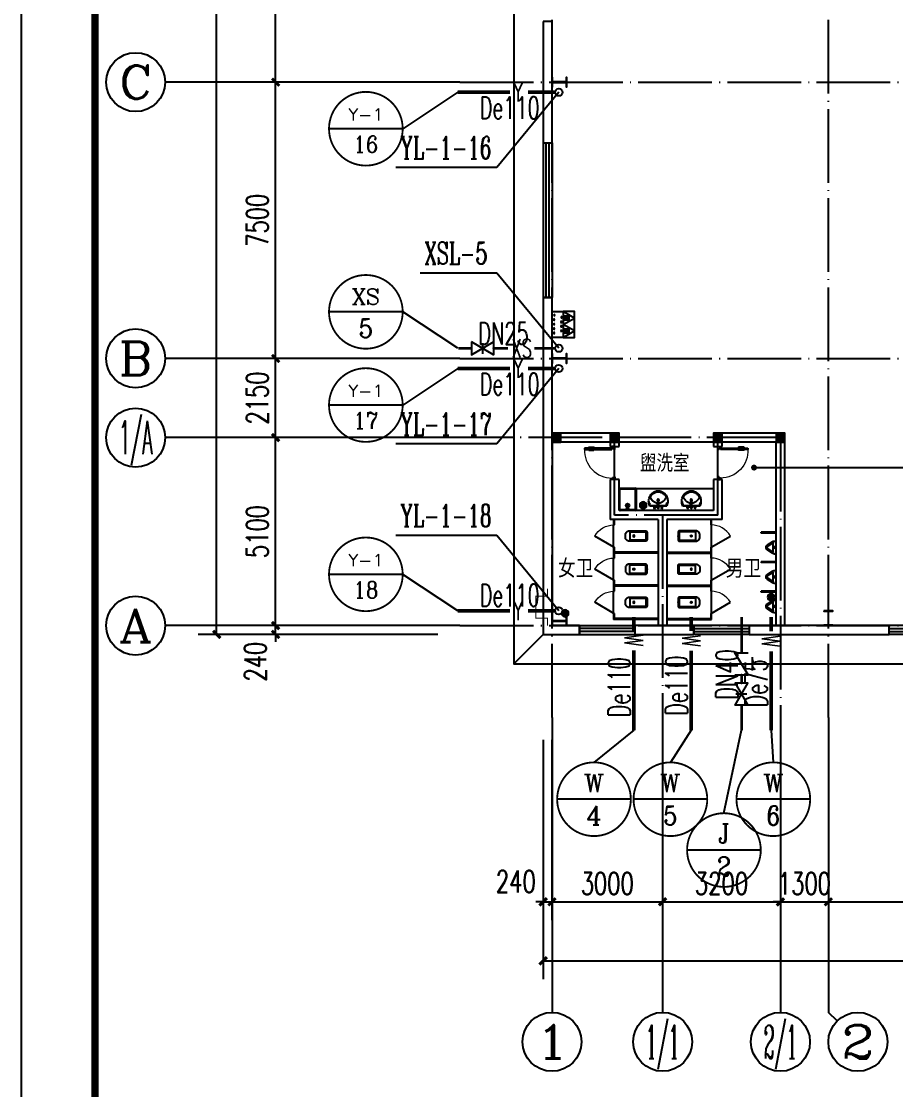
# Model space of a CAD drawing. Extents: x 14204718 to 16986381, y -1556765 to -15898.
# Drawn here: x 14849916 to 14873641, y -444292 to -415294 of the extents above; entities that cross this region are included whole.
import ezdxf
from ezdxf.enums import TextEntityAlignment as Align

# ---------------------------------------------------------------- set-up
doc = ezdxf.new("R2010")
doc.units = 0
doc.header["$LTSCALE"] = 1000
doc.header["$MEASUREMENT"] = 0
doc.linetypes.add('DOTE', pattern=[2.42, 2, -0.2, 0.02, -0.2])
for name, color, linetype in [('AXIS', 3, 'Continuous'), ('AXIS_TEXT', 7, 'Continuous'), ('COLUMN', 2, 'Continuous'), ('DIM_LEAD', 3, 'Continuous'), ('DIM_消防', 3, 'Continuous'), ('DIM_雨水', 3, 'Continuous'), ('DOTE', 8, 'DOTE'), ('EQUIP_地漏', 7, 'Continuous'), ('EQUIP_消防', 7, 'Continuous'), ('LVTRY', 6, 'Continuous'), ('PIPE-污水', 2, 'Continuous'), ('PIPE-消防', 1, 'Continuous'), ('PIPE-给水', 3, 'Continuous'), ('PIPE-雨水', 4, 'Continuous'), ('PUB_HATCH', 8, 'Continuous'), ('PUB_TEXT', 7, 'Continuous'), ('TEXT_污水', 7, 'Continuous'), ('TEXT_消防', 7, 'Continuous'), ('TEXT_给水', 7, 'Continuous'), ('TEXT_雨水', 7, 'Continuous'), ('TK', 4, 'Continuous'), ('TWT_TEXT', 7, 'Continuous'), ('VALVE_消防', 7, 'Continuous'), ('VALVE_给水', 7, 'Continuous'), ('VPIPE-消防', 1, 'Continuous'), ('VPIPE-雨水', 4, 'Continuous'), ('WALL', 9, 'Continuous'), ('WALL-PARAPET', 6, 'Continuous'), ('WINDOW', 4, 'Continuous')]:
    doc.layers.add(name, color=color, linetype=linetype)
doc.styles.add('_TCH_AXIS', font='COMPLEX', dxfattribs={"bigfont": 'GBCBIG'})
doc.styles.add('_TCH_DIM_T3', font='SIMPLEX', dxfattribs={"width": 0.705882, "bigfont": 'GBCBIG'})
doc.styles.add('_TWT_CIRCLE', font='COMPLEX', dxfattribs={"width": 1.1, "height": 3, "bigfont": 'HZTXT'})
doc.styles.add('_TWT_PIPEDN', font='SIMPLEX', dxfattribs={"width": 0.8, "height": 3, "bigfont": 'HZTXT'})
doc.styles.add('_TWT_PIPETEXT', font='COMPLEX', dxfattribs={"width": 0.8, "height": 2.5, "bigfont": 'HZTXT'})
doc.styles.add('_TWT_SERIAL', font='COMPLEX', dxfattribs={"width": 0.8, "height": 3, "bigfont": 'HZTXT'})
doc.styles.add('COMPLEX', font='COMPLEX')
doc.styles.add('YAYA', font='', dxfattribs={"width": 0.8, "height": 1})
doc.styles.get('YAYA').set_extended_font_data('SimSun')
doc.dimstyles.new('_TCH_ARCH&&200', dxfattribs={"dimtxt": 595, "dimasz": 200, "dimexe": 500, "dimexo": 600, "dimgap": 200, "dimtad": 1, "dimdec": 0, "dimzin": 0, "dimdsep": 46, "dimtxsty": '_TCH_DIM_T3', "dimblk": 'ARCHTICK', "dimcen": 0.09, "dimclrt": 7, "dimazin": 2, "dimtfac": 1, "dimtdec": 0, "dimtix": 1, "dimtmove": 2, "dimatfit": 3, "dimfxl": 0, "dimtolj": 1, "dimtzin": 0, "dimarcsym": 0})

# ---------------------------------------------------------------- blocks, each defined once
blk = doc.blocks.new('A$C797E1D2B')
at = {"layer": 'COLUMN'}
h = blk.add_hatch(color=256, dxfattribs=at)
h.paths.add_polyline_path([(125, 400), (250, 400), (250, 388), (130, 388), (130, 200), (125, 200)])
h.paths.add_polyline_path([(0, 400), (125, 400), (125, 200), (120, 200), (120, 388), (0, 388)])
h.paths.add_polyline_path([(0, 12), (120, 12), (120, 200), (125, 200), (125, 0), (0, 0)])
h.paths.add_polyline_path([(125, 200), (130, 200), (130, 12), (250, 12), (250, 0), (125, 0)])
blk.add_lwpolyline([(250, 0), (250, 12), (130, 12), (130, 388), (250, 388), (250, 400), (0, 400), (0, 388), (120, 388), (120, 12), (0, 12), (0, 0)], close=True, dxfattribs=at)
blk = doc.blocks.new('消防软管卷盘')
blk.add_lwpolyline([(4963954, 151899), (4963954, 150312), (4964641, 150312), (4964641, 151899)], close=True)
for points, const_width in [([(4964134, 151704), (4964482, 151704)], 1), ([(4964134, 151566), (4964482, 151566)], 1), ([(4964134, 151428), (4964482, 151428)], 1), ([(4964134, 151290), (4964482, 151290)], 1), ([(4964134, 151152), (4964482, 151152)], 1), ([(4964134, 151014), (4964482, 151014)], 0.1), ([(4964134, 150876), (4964482, 150876)], 1), ([(4964134, 150738), (4964482, 150738)], 1), ([(4964150, 150600), (4964499, 150600)], 1), ([(4964150, 150462), (4964499, 150462)], 1)]:
    blk.add_lwpolyline(points, dxfattribs=dict(const_width=const_width))
for centre, start, end in [((4964134, 151636), 90, 270), ((4964134, 151360), 90, 270), ((4964482, 151498), 270, 90), ((4964482, 151222), 270, 90), ((4964134, 151084), 90, 270), ((4964134, 150808), 90, 270), ((4964150, 150532), 90, 270), ((4964482, 150946), 270, 90), ((4964499, 150670), 270, 90)]:
    blk.add_arc(centre, 69, start, end)
blk = doc.blocks.new('$TwtSys$00000546')
h = blk.add_hatch()
h.set_pattern_fill('ANSI31', color=256, scale=200, style=0)
h.set_pattern_definition([(45, (-38543.802, -6670.83), (-17.67767, 17.67767), [])])
h.paths.add_polyline_path([(-65, 174), (65, 174), (65, 44), (-65, 44)])
for points in [[(0, 344), (-198, 0), (198, 0)], [(-65, 174), (65, 174), (65, 44), (-65, 44)]]:
    blk.add_lwpolyline(points, close=True)
blk = doc.blocks.new('92623')
blk.add_lwpolyline([(8910066, 83014), (8909273, 83014), (8909273, 82670), (8910066, 82670)], close=True)
at = {"xscale": -0.5, "yscale": 0.5, "zscale": 0.5, "rotation": 89.99999999998747}
blk.add_blockref('消防软管卷盘', (8985223, 2565334), dxfattribs=at)
at = {"layer": 'EQUIP_消防', "rotation": 180}
for p in [(8909471, 83014), (8909868, 83014)]:
    blk.add_blockref('$TwtSys$00000546', p, dxfattribs=at)
blk = doc.blocks.new('GeYuanFrame_68086672', base_point=(20.09, 4.53))
at = {"layer": 'TK'}
blk.add_lwpolyline([(20.09, 4.53), (20.09, 598.53), (1071.09, 598.53), (1071.09, 4.53)], close=True, dxfattribs=at)
at = {"layer": 'TK', "const_width": 1}
blk.add_lwpolyline([(45.09, 588.53), (1061.09, 588.53), (1061.09, 14.53), (45.09, 14.53)], close=True, dxfattribs=at)
blk = doc.blocks.new('_AXISO')
blk.add_circle((0, 0), 0.5)
at = {"layer": 'AXIS_TEXT', "style": 'COMPLEX', "width": 1.041667}
blk.add_attdef('A', text='', height=0.56, dxfattribs=at).set_placement((-0.25, -0.28), (0.25, -0.28), align=Align.FIT)
blk = doc.blocks.new('_ArchTick')
at = {"color": 0, "linetype": 'ByBlock', "const_width": 0.4}
blk.add_lwpolyline([(-0.5, -0.5), (0.5, 0.5)], dxfattribs=at)
blk = doc.blocks.new('*D137')
at = {"layer": 'AXIS', "color": 0, "lineweight": -2}
for p, q in [((14864076, -434794), (14864076, -441294)), ((14954556, -434794), (14954556, -441294)), ((14864076, -440794), (14954556, -440794))]:
    blk.add_line(p, q, dxfattribs=at)
at = {"layer": 'Defpoints', "color": 0}
for p in [(14864076, -434194), (14954556, -434194), (14954556, -440794)]:
    blk.add_point(p, dxfattribs=at)
at = {"layer": 'AXIS', "color": 0, "lineweight": -2, "xscale": 200, "yscale": 200, "zscale": 200, "rotation": 180}
blk.add_blockref('_ArchTick', (14864076, -440794), dxfattribs=at)
at = {"layer": 'AXIS', "color": 0, "lineweight": -2, "xscale": 200, "yscale": 200, "zscale": 200}
blk.add_blockref('_ArchTick', (14954556, -440794), dxfattribs=at)
at = {"layer": 'AXIS', "color": 7, "insert": (14909316, -440297), "char_height": 595, "attachment_point": 5, "style": '_TCH_DIM_T3'}
blk.add_mtext('\\A1;90480', dxfattribs=at)
blk = doc.blocks.new('*D138')
at = {"layer": 'AXIS', "color": 0, "lineweight": -2}
for p, q in [((14864076, -434794), (14864076, -439694)), ((14864316, -434794), (14864316, -439694)), ((14864076, -439194), (14863876, -439194)), ((14864076, -439194), (14864316, -439194)), ((14864316, -439194), (14864516, -439194))]:
    blk.add_line(p, q, dxfattribs=at)
at = {"layer": 'Defpoints', "color": 0}
for p in [(14864076, -434194), (14864316, -434194), (14864316, -439194)]:
    blk.add_point(p, dxfattribs=at)
at = {"layer": 'AXIS', "color": 0, "lineweight": -2, "xscale": 200, "yscale": 200, "zscale": 200}
blk.add_blockref('_ArchTick', (14864076, -439194), dxfattribs=at)
at = {"layer": 'AXIS', "color": 0, "lineweight": -2, "xscale": 200, "yscale": 200, "zscale": 200, "rotation": 180}
blk.add_blockref('_ArchTick', (14864316, -439194), dxfattribs=at)
at = {"layer": 'AXIS', "color": 7, "insert": (14863336, -438644), "char_height": 595, "attachment_point": 5, "style": '_TCH_DIM_T3'}
blk.add_mtext('\\A1;240', dxfattribs=at)
blk = doc.blocks.new('*D139')
at = {"layer": 'AXIS', "color": 0, "lineweight": -2}
for p, q in [((14864316, -434794), (14864316, -439694)), ((14867316, -434794), (14867316, -439694)), ((14864316, -439194), (14867316, -439194))]:
    blk.add_line(p, q, dxfattribs=at)
at = {"layer": 'Defpoints', "color": 0}
for p in [(14864316, -434194), (14867316, -434194), (14867316, -439194)]:
    blk.add_point(p, dxfattribs=at)
at = {"layer": 'AXIS', "color": 0, "lineweight": -2, "xscale": 200, "yscale": 200, "zscale": 200, "rotation": 180}
blk.add_blockref('_ArchTick', (14864316, -439194), dxfattribs=at)
at = {"layer": 'AXIS', "color": 0, "lineweight": -2, "xscale": 200, "yscale": 200, "zscale": 200}
blk.add_blockref('_ArchTick', (14867316, -439194), dxfattribs=at)
at = {"layer": 'AXIS', "color": 7, "insert": (14865816, -438697), "char_height": 595, "attachment_point": 5, "style": '_TCH_DIM_T3'}
blk.add_mtext('\\A1;3000', dxfattribs=at)
blk = doc.blocks.new('*D140')
at = {"layer": 'AXIS', "color": 0, "lineweight": -2}
for p, q in [((14867316, -434794), (14867316, -439694)), ((14870516, -434794), (14870516, -439694)), ((14867316, -439194), (14870516, -439194))]:
    blk.add_line(p, q, dxfattribs=at)
at = {"layer": 'Defpoints', "color": 0}
for p in [(14867316, -434194), (14870516, -434194), (14870516, -439194)]:
    blk.add_point(p, dxfattribs=at)
at = {"layer": 'AXIS', "color": 0, "lineweight": -2, "xscale": 200, "yscale": 200, "zscale": 200, "rotation": 180}
blk.add_blockref('_ArchTick', (14867316, -439194), dxfattribs=at)
at = {"layer": 'AXIS', "color": 0, "lineweight": -2, "xscale": 200, "yscale": 200, "zscale": 200}
blk.add_blockref('_ArchTick', (14870516, -439194), dxfattribs=at)
at = {"layer": 'AXIS', "color": 7, "insert": (14868916, -438697), "char_height": 595, "attachment_point": 5, "style": '_TCH_DIM_T3'}
blk.add_mtext('\\A1;3200', dxfattribs=at)
blk = doc.blocks.new('*D141')
at = {"layer": 'AXIS', "color": 0, "lineweight": -2}
for p, q in [((14870516, -434794), (14870516, -439694)), ((14871816, -434794), (14871816, -439694)), ((14870516, -439194), (14870316, -439194)), ((14870516, -439194), (14871816, -439194)), ((14871816, -439194), (14872016, -439194))]:
    blk.add_line(p, q, dxfattribs=at)
at = {"layer": 'Defpoints', "color": 0}
for p in [(14870516, -434194), (14871816, -434194), (14871816, -439194)]:
    blk.add_point(p, dxfattribs=at)
at = {"layer": 'AXIS', "color": 0, "lineweight": -2, "xscale": 200, "yscale": 200, "zscale": 200}
blk.add_blockref('_ArchTick', (14870516, -439194), dxfattribs=at)
at = {"layer": 'AXIS', "color": 0, "lineweight": -2, "xscale": 200, "yscale": 200, "zscale": 200, "rotation": 180}
blk.add_blockref('_ArchTick', (14871816, -439194), dxfattribs=at)
at = {"layer": 'AXIS', "color": 7, "insert": (14871166, -438697), "char_height": 595, "attachment_point": 5, "style": '_TCH_DIM_T3'}
blk.add_mtext('\\A1;1300', dxfattribs=at)
blk = doc.blocks.new('*D142')
at = {"layer": 'AXIS', "color": 0, "lineweight": -2}
for p, q in [((14871816, -434794), (14871816, -439694)), ((14879316, -434794), (14879316, -439694)), ((14871816, -439194), (14879316, -439194))]:
    blk.add_line(p, q, dxfattribs=at)
at = {"layer": 'Defpoints', "color": 0}
for p in [(14871816, -434194), (14879316, -434194), (14879316, -439194)]:
    blk.add_point(p, dxfattribs=at)
at = {"layer": 'AXIS', "color": 0, "lineweight": -2, "xscale": 200, "yscale": 200, "zscale": 200, "rotation": 180}
blk.add_blockref('_ArchTick', (14871816, -439194), dxfattribs=at)
at = {"layer": 'AXIS', "color": 0, "lineweight": -2, "xscale": 200, "yscale": 200, "zscale": 200}
blk.add_blockref('_ArchTick', (14879316, -439194), dxfattribs=at)
at = {"layer": 'AXIS', "color": 7, "insert": (14875566, -438697), "char_height": 595, "attachment_point": 5, "style": '_TCH_DIM_T3'}
blk.add_mtext('\\A1;7500', dxfattribs=at)
blk = doc.blocks.new('*D154')
at = {"layer": 'AXIS', "color": 0, "lineweight": -2}
for p, q in [((14861216, -304454), (14854716, -304454)), ((14855216, -431934), (14855216, -304454)), ((14861216, -431934), (14854716, -431934))]:
    blk.add_line(p, q, dxfattribs=at)
at = {"layer": 'Defpoints', "color": 0}
for p in [(14855216, -304454), (14861816, -304454), (14861816, -431934)]:
    blk.add_point(p, dxfattribs=at)
at = {"layer": 'AXIS', "color": 0, "lineweight": -2, "xscale": 200, "yscale": 200, "zscale": 200}
for p, rotation in [((14855216, -304454), 90), ((14855216, -431934), 270)]:
    blk.add_blockref('_ArchTick', p, dxfattribs=dict(at, rotation=rotation))
at = {"layer": 'AXIS', "color": 7, "insert": (14854719, -368194), "char_height": 595, "attachment_point": 5, "rotation": 90, "style": '_TCH_DIM_T3'}
blk.add_mtext('\\A1;127480', dxfattribs=at)
blk = doc.blocks.new('*D155')
at = {"layer": 'AXIS', "color": 0, "lineweight": -2}
for p, q in [((14861216, -431694), (14856316, -431694)), ((14856816, -431694), (14856816, -431494)), ((14856816, -431934), (14856816, -431694)), ((14861216, -431934), (14856316, -431934)), ((14856816, -431934), (14856816, -432134))]:
    blk.add_line(p, q, dxfattribs=at)
at = {"layer": 'Defpoints', "color": 0}
for p in [(14856816, -431694), (14861816, -431694), (14861816, -431934)]:
    blk.add_point(p, dxfattribs=at)
at = {"layer": 'AXIS', "color": 0, "lineweight": -2, "xscale": 200, "yscale": 200, "zscale": 200}
for p, rotation in [((14856816, -431694), 270), ((14856816, -431934), 90)]:
    blk.add_blockref('_ArchTick', p, dxfattribs=dict(at, rotation=rotation))
at = {"layer": 'AXIS', "color": 7, "insert": (14856266, -432674), "char_height": 595, "attachment_point": 5, "rotation": 90, "style": '_TCH_DIM_T3'}
blk.add_mtext('\\A1;240', dxfattribs=at)
blk = doc.blocks.new('*D156')
at = {"layer": 'AXIS', "color": 0, "lineweight": -2}
for p, q in [((14861216, -426594), (14856316, -426594)), ((14856816, -431694), (14856816, -426594)), ((14861216, -431694), (14856316, -431694))]:
    blk.add_line(p, q, dxfattribs=at)
at = {"layer": 'Defpoints', "color": 0}
for p in [(14856816, -426594), (14861816, -426594), (14861816, -431694)]:
    blk.add_point(p, dxfattribs=at)
at = {"layer": 'AXIS', "color": 0, "lineweight": -2, "xscale": 200, "yscale": 200, "zscale": 200}
for p, rotation in [((14856816, -426594), 90), ((14856816, -431694), 270)]:
    blk.add_blockref('_ArchTick', p, dxfattribs=dict(at, rotation=rotation))
at = {"layer": 'AXIS', "color": 7, "insert": (14856319, -429144), "char_height": 595, "attachment_point": 5, "rotation": 90, "style": '_TCH_DIM_T3'}
blk.add_mtext('\\A1;5100', dxfattribs=at)
blk = doc.blocks.new('*D157')
at = {"layer": 'AXIS', "color": 0, "lineweight": -2}
for p, q in [((14861216, -424444), (14856316, -424444)), ((14856816, -426594), (14856816, -424444)), ((14861216, -426594), (14856316, -426594))]:
    blk.add_line(p, q, dxfattribs=at)
at = {"layer": 'Defpoints', "color": 0}
for p in [(14856816, -424444), (14861816, -424444), (14861816, -426594)]:
    blk.add_point(p, dxfattribs=at)
at = {"layer": 'AXIS', "color": 0, "lineweight": -2, "xscale": 200, "yscale": 200, "zscale": 200}
for p, rotation in [((14856816, -424444), 90), ((14856816, -426594), 270)]:
    blk.add_blockref('_ArchTick', p, dxfattribs=dict(at, rotation=rotation))
at = {"layer": 'AXIS', "color": 7, "insert": (14856319, -425519), "char_height": 595, "attachment_point": 5, "rotation": 90, "style": '_TCH_DIM_T3'}
blk.add_mtext('\\A1;2150', dxfattribs=at)
blk = doc.blocks.new('*D158')
at = {"layer": 'AXIS', "color": 0, "lineweight": -2}
for p, q in [((14861216, -416944), (14856316, -416944)), ((14856816, -424444), (14856816, -416944)), ((14861216, -424444), (14856316, -424444))]:
    blk.add_line(p, q, dxfattribs=at)
at = {"layer": 'Defpoints', "color": 0}
for p in [(14856816, -416944), (14861816, -416944), (14861816, -424444)]:
    blk.add_point(p, dxfattribs=at)
at = {"layer": 'AXIS', "color": 0, "lineweight": -2, "xscale": 200, "yscale": 200, "zscale": 200}
for p, rotation in [((14856816, -416944), 90), ((14856816, -424444), 270)]:
    blk.add_blockref('_ArchTick', p, dxfattribs=dict(at, rotation=rotation))
at = {"layer": 'AXIS', "color": 7, "insert": (14856319, -420694), "char_height": 595, "attachment_point": 5, "rotation": 90, "style": '_TCH_DIM_T3'}
blk.add_mtext('\\A1;7500', dxfattribs=at)
blk = doc.blocks.new('*D159')
at = {"layer": 'AXIS', "color": 0, "lineweight": -2}
for p, q in [((14861216, -409444), (14856316, -409444)), ((14856816, -416944), (14856816, -409444)), ((14861216, -416944), (14856316, -416944))]:
    blk.add_line(p, q, dxfattribs=at)
at = {"layer": 'Defpoints', "color": 0}
for p in [(14856816, -409444), (14861816, -409444), (14861816, -416944)]:
    blk.add_point(p, dxfattribs=at)
at = {"layer": 'AXIS', "color": 0, "lineweight": -2, "xscale": 200, "yscale": 200, "zscale": 200}
for p, rotation in [((14856816, -409444), 90), ((14856816, -416944), 270)]:
    blk.add_blockref('_ArchTick', p, dxfattribs=dict(at, rotation=rotation))
at = {"layer": 'AXIS', "color": 7, "insert": (14856319, -413194), "char_height": 595, "attachment_point": 5, "rotation": 90, "style": '_TCH_DIM_T3'}
blk.add_mtext('\\A1;7500', dxfattribs=at)
blk = doc.blocks.new('$TCHSYS$WIN2D')
for p, q in [((-0.5, 0.5), (0.5, 0.5)), ((-0.5, 0.5), (-0.5, -0.5)), ((0.5, 0.5), (0.5, -0.5)), ((0.5, 0.1667), (-0.5, 0.1667)), ((0.5, -0.1667), (-0.5, -0.1667)), ((-0.5, -0.5), (0.5, -0.5))]:
    blk.add_line(p, q)
blk = doc.blocks.new('$lvtry$00000037')
for p, q in [((-305, -430), (-305, -30)), ((-285, -420), (-285, -40)), ((-275, 0), (275, 0)), ((-265, -20), (265, -20)), ((285, -180), (245, -198)), ((245, -198), (245, -263)), ((245, -263), (285, -280)), ((285, -40), (285, -420)), ((305, -30), (305, -430)), ((275, -460), (-275, -460)), ((265, -440), (-265, -440))]:
    blk.add_line(p, q)
for radius in [50, 32.5]:
    blk.add_circle((165, -230), radius)
for centre, radius, start, end in [((-275, -30), 30, 90, 180), ((-265, -40), 20, 90, 180), ((265, -40), 20, 0, 90), ((275, -30), 30, 0, 90), ((-275, -430), 30, 180, 270), ((-265, -420), 20, 180, 270), ((265, -420), 20, 270, 0), ((275, -430), 30, 270, 0)]:
    blk.add_arc(centre, radius, start, end)
blk = doc.blocks.new('$lvtry$00000007')
for p, q in [((-170, 0), (170, 0)), ((-170, -61), (-170, 0)), ((-162, -88), (-69, -231)), ((-124, -91), (-43, -216)), ((-116, -76), (116, -76)), ((43, -216), (124, -91)), ((69, -231), (162, -88)), ((170, -61), (170, 0))]:
    blk.add_line(p, q)
blk.add_circle((0, -38), 17.7)
for centre, radius, start, end in [((-120, -61), 50, 180, 213.0863), ((-116, -86), 10, 90, 213.0863), ((0, -191), 80, 210, 330), ((0, -191), 50, 210, 330), ((116, -86), 10, 326.9137, 90), ((120, -61), 50, 326.9137, 0)]:
    blk.add_arc(centre, radius, start, end)
blk = doc.blocks.new('$DorLib2D$00000009')
at = {"lineweight": 13}
for p, q in [((0.378, 0.782), (0.378, 0.624)), ((0.489, 0.782), (0.489, 0.624))]:
    blk.add_line(p, q, dxfattribs=at)
for p, q in [((0.413, 0.782), (0.378, 0.782)), ((0.413, 0.905), (0.413, 0.081)), ((0.454, 0.905), (0.413, 0.905)), ((0.454, 0.081), (0.454, 0.905)), ((0.489, 0.782), (0.454, 0.782)), ((0.413, 0.624), (0.378, 0.624)), ((0.489, 0.624), (0.454, 0.624)), ((-0.494, 0.081), (-0.453, 0.081)), ((-0.494, -0.002), (-0.494, 0.081)), ((-0.453, 0.081), (-0.453, 0.039)), ((-0.453, 0.039), (-0.412, 0.039)), ((-0.412, 0.039), (-0.412, -0.002)), ((0.413, 0.081), (0.454, 0.081)), ((0.454, 0.039), (0.413, 0.039)), ((0.413, 0.039), (0.413, -0.002)), ((0.495, 0.081), (0.454, 0.081)), ((0.454, 0.081), (0.454, 0.039)), ((0.495, -0.002), (0.495, 0.081)), ((-0.494, -0.002), (-0.494, -0.002)), ((-0.412, -0.002), (-0.494, -0.002)), ((0.413, -0.002), (0.495, -0.002)), ((0.495, -0.002), (0.495, -0.002))]:
    blk.add_line(p, q)
blk.add_arc((0.372, 0.082), 0.825, 87.134, 180.0717, dxfattribs=at)
blk = doc.blocks.new('$TCHSYS$APDOOR2D')
blk.add_line((0.5, 0), (0, 0.866))
at = {"lineweight": 13}
blk.add_arc((0.5, 0), 1, 120, 180, dxfattribs=at)
blk = doc.blocks.new('_FZH')
blk.add_lwpolyline([(-0.5, -0.5), (0.5, -0.5), (0.5, 0.5), (-0.5, 0.5)], close=True)
at = {"layer": 'PUB_HATCH'}
blk.add_solid([(-0.5, -0.5), (0.5, -0.5), (-0.5, 0.5), (0.5, 0.5)], dxfattribs=at)
blk = doc.blocks.new('$lvtry$00000192')
for p, q in [((-249, -114), (-277, -200)), ((-257, -192), (-247, -166)), ((-30, -114), (-249, -114)), ((-237, -138), (-247, -166)), ((-235, -138), (-27, -138)), ((-144, -84), (-75, -83)), ((-109, -118), (-110, -49)), ((-43, -272), (43, -271)), ((-24, -72), (-30, -109)), ((-30, -109), (-17, -212)), ((-24, -72), (0, -73)), ((-24, -72), (-17, -212)), ((-23, -91), (0, -91)), ((-18, -202), (-1, -202)), ((-17, -212), (-1, -212)), ((15, -203), (-1, -202)), ((14, -212), (-1, -212)), ((24, -73), (0, -73)), ((23, -92), (0, -91)), ((1, -314), (0, -229)), ((24, -73), (14, -212)), ((30, -110), (14, -212)), ((24, -73), (30, -110)), ((26, -138), (243, -138)), ((256, -114), (29, -114)), ((75, -83), (144, -82)), ((110, -117), (109, -48)), ((243, -138), (263, -192)), ((243, -138), (272, -216)), ((283, -200), (256, -114))]:
    blk.add_line(p, q)
for points in [[(-277, -200, 0.044851), (-282, -257, 0.06689), (-277, -296, 0.023023), (-257, -356, 0.044853), (-243, -386, 0.043799), (-215, -425, 0.044001), (-180, -459, 0.042834), (-139, -487, 0.043018), (-95, -507, 0.042273), (-47, -520, 0.042347), (2, -524, 0.04234), (52, -520, 0.042268), (100, -508, 0.043003), (144, -488, 0.042821), (185, -460, 0.043985), (220, -426, 0.043782), (249, -387, 0.044843), (273, -338, 0.059205), (283, -297, 0.030672), (287, -241, 0.04375), (283, -201, 0.001982), (283, -201, 0.000717), (283, -200)], [(-21, -200, 0.021783), (-40, -200, 0.043137), (-49, -201, 0.041783), (-92, -214, 0.044848), (-129, -233, 0.04131), (-155, -252, 0.026055), (-194, -290, 0.052783), (-228, -336, 0.159914), (-231, -349, 0.063485), (-229, -357, 0.0374), (-221, -373, 0.051256), (-198, -406, 0.043963), (-164, -440, 0.042872), (-127, -465, 0.042994), (-86, -483, 0.042296), (-43, -495, 0.042347), (2, -499, 0.042341), (47, -495, 0.042292), (91, -484, 0.04298), (132, -466, 0.042859), (169, -440, 0.043948), (202, -409, 0.046877), (227, -374, 0.041749), (235, -357, 0.059652), (238, -346, 0.177603), (234, -327, 0.063235), (189, -275, 0.024325), (146, -239, 0.043369), (120, -223, 0.042415), (76, -205, 0.050318), (38, -197, 0.034463), (33, -197, 0.015757), (19, -198, 0.015757)]]:
    blk.add_lwpolyline(points, format="xyb")
blk.add_lwpolyline([(-257, -192), (-264, -237), (-264, -241)])
for centre, radius in [((-109, -83), 23.8), ((-109, -83), 14.2), ((0, -271), 28.5), ((0, -271), 19), ((110, -83), 23.8), ((110, -83), 14.2)]:
    blk.add_circle(centre, radius)
for centre, start, end in [((-1, -61), 79.8328, 278.7823), ((1, -61), 259.8328, 98.7823)]:
    blk.add_arc(centre, 6.83, start, end)
blk.add_point((0, -91))
blk = doc.blocks.new('$lvtry$00000200')
at = {"color": 0}
for p, q in [((-110, -40), (-110, -470)), ((100, -30), (-100, -30)), ((110, -470), (110, -40))]:
    blk.add_line(p, q, dxfattribs=at)
blk.add_lwpolyline([(100, 0), (-100, 0, 0.414214), (-140, -40), (-140, -480, 0.414214), (-30, -590), (30, -590, 0.414214), (140, -480), (140, -40, 0.414214)], format="xyb", close=True, dxfattribs=at)
blk.add_lwpolyline([(140, -470), (-140, -470)], dxfattribs=at)
blk.add_circle((0, -359), 20, dxfattribs=at)
for centre, start, end in [((-100, -40), 90, 180), ((100, -40), 0, 90)]:
    blk.add_arc(centre, 10, start, end, dxfattribs=at)
for p in [(0, 0), (0, -359)]:
    blk.add_point(p, dxfattribs=at)
blk = doc.blocks.new('$VALVE$00000296')
for points in [[(-125, 72), (-125, -72), (125, 72), (125, -72), (-125, 72)], [(0, 60), (0, -64)]]:
    blk.add_lwpolyline(points)
for p in [(-125, 0), (125, 0)]:
    blk.add_point(p)
blk = doc.blocks.new('$TwtSys$00000141')
for p, q in [((-94, 8), (-10, 92)), ((-94, 8), (-10, 92)), ((-87, -35), (35, 87)), ((-87, -35), (35, 87)), ((-66, -66), (66, 66)), ((-66, -66), (66, 66)), ((-32, -87), (88, 33)), ((-32, -87), (88, 33)), ((11, -92), (92, -11)), ((11, -92), (92, -11))]:
    blk.add_line(p, q)
blk.add_circle((0, 0), 94)
blk.add_circle((0, 0), 94)
blk = doc.blocks.new('$VALVE$00000315')
blk.add_line((-75, 125), (75, 125))
blk.add_lwpolyline([(-125, -75), (-125, 75), (125, -75), (125, 75)])
for p in [(-125, 0), (125, 0)]:
    blk.add_point(p)
blk.add_solid([(0, 125), (0, 150), (75, 125)])

msp = doc.modelspace()

# ---------------------------------------------------------------- linework, layer by layer
at = {"color": 8, "ltscale": 0.5}
msp.add_line((14863276.4, -432734.1), (14864076.4, -431934.1), dxfattribs=at)
msp.add_lwpolyline([(14863276.4, -409444.1), (14863276.4, -432734.1), (14879316.4, -432734.1)], dxfattribs=at)
at = {"color": 8, "const_width": 30}
msp.add_lwpolyline([(14864196.4, -430694.1), (14864196.4, -430894.1), (14863876.4, -430894.1), (14863876.4, -431494.1), (14864196.4, -431494.1), (14864196.4, -431694.1)], dxfattribs=at)
at = {"layer": 'AXIS'}
for p, q in [((14861816.4, -416944.1), (14853816.4, -416944.1)), ((14861816.4, -424444.1), (14853816.4, -424444.1)), ((14861816.4, -426594.1), (14853816.4, -426594.1)), ((14861816.4, -431694.1), (14853816.4, -431694.1)), ((14864316.4, -434194.1), (14864316.4, -442194.1)), ((14867316.4, -434194.1), (14867316.4, -442194.1)), ((14870516.4, -434194.1), (14870516.4, -442194.1)), ((14871816.4, -434194.1), (14871816.4, -442194.1)), ((14872050.7, -442428.4), (14871816.4, -442194.1))]:
    msp.add_line(p, q, dxfattribs=at)
at = {"layer": 'DIM_LEAD'}
for p, q in [((14869799.6, -427406.7), (14870569.6, -427406.7)), ((14870569.6, -427406.7), (14878231.4, -427406.7))]:
    msp.add_line(p, q, dxfattribs=at)
at = {"layer": 'DIM_LEAD', "const_width": 80}
msp.add_lwpolyline([(14869759.6, -427406.7, 1), (14869839.6, -427406.7, 1)], format="xyb", close=True, dxfattribs=at)
at = {"layer": 'DIM_消防'}
for p, q in [((14861759.3, -417219.3), (14860264.7, -418208.8)), ((14860264.7, -418208.8), (14858264.7, -418208.8)), ((14862817.1, -422125.2, 3000), (14860735.2, -422125.2, 3000)), ((14864499.6, -424168.9), (14862817.1, -422125.2, 3000)), ((14860264.7, -423179.4), (14858264.7, -423179.4)), ((14861759.3, -424168.9), (14860264.7, -423179.4)), ((14861759.3, -424719.3), (14860264.7, -425708.8)), ((14860264.7, -425708.8), (14858264.7, -425708.8)), ((14860264.7, -430304.4), (14858264.7, -430304.4)), ((14861759.3, -431293.9), (14860264.7, -430304.4)), ((14866537.8, -434535.2, -400), (14865455.7, -435408.8)), ((14868095, -434535.2, -400), (14867529.4, -435408.8)), ((14868982, -436788.4), (14869460.8, -434535.2)), ((14870261.1, -434535.2), (14870322.3, -435408.8)), ((14866455.7, -436408.8), (14864455.7, -436408.8)), ((14868529.4, -436408.8), (14866529.4, -436408.8)), ((14871322.3, -436408.8), (14869322.3, -436408.8)), ((14869982, -437788.4), (14867982, -437788.4))]:
    msp.add_line(p, q, dxfattribs=at)
at = {"layer": 'DIM_消防', "const_width": 50}
for points in [[(14860264.7, -418208.8, 1), (14858264.7, -418208.8, 1)], [(14860264.7, -423179.4, 1), (14858264.7, -423179.4, 1)], [(14860264.7, -425708.8, 1), (14858264.7, -425708.8, 1)], [(14860264.7, -430304.4, 1), (14858264.7, -430304.4, 1)], [(14866455.7, -436408.8, 1), (14864455.7, -436408.8, 1)], [(14868529.4, -436408.8, 1), (14866529.4, -436408.8, 1)], [(14871322.3, -436408.8, 1), (14869322.3, -436408.8, 1)], [(14869982, -437788.4, 1), (14867982, -437788.4, 1)]]:
    msp.add_lwpolyline(points, format="xyb", close=True, dxfattribs=at)
at = {"layer": 'DIM_雨水'}
for p, q in [((14864499.6, -417219.3), (14862817.1, -419263)), ((14862817.1, -419263), (14860076.2, -419263)), ((14864499.6, -424719.3), (14862817.1, -426763)), ((14862817.1, -426763), (14860076.2, -426763)), ((14862817.1, -429250.2), (14860076.2, -429250.2)), ((14864499.6, -431293.9), (14862817.1, -429250.2))]:
    msp.add_line(p, q, dxfattribs=at)
at = {"layer": 'DOTE'}
for p, q in [((14864316.4, -434194.1), (14864316.4, -302194.1)), ((14871816.4, -434194.1), (14871816.4, -302194.1)), ((14861816.4, -416944.1), (14956816.4, -416944.1)), ((14861816.4, -424444.1), (14956816.4, -424444.1)), ((14870516.4, -426594.1), (14861816.4, -426594.1)), ((14866016.4, -428694.1), (14866016.4, -426594.1)), ((14868816.4, -428694.1), (14868816.4, -426594.1)), ((14870516.4, -426594.1), (14870516.4, -434194.1)), ((14868816.4, -428694.1), (14866016.4, -428694.1)), ((14867316.4, -428694.1), (14867316.4, -434194.1)), ((14861816.4, -431694.1), (14956816.4, -431694.1))]:
    msp.add_line(p, q, dxfattribs=at)
at = {"layer": 'LVTRY'}
for p, q in [((14866596.4, -427974.1), (14868716.4, -427974.1)), ((14866596.4, -428574.1), (14866596.4, -427974.1)), ((14865983.9, -428814.1), (14865983.9, -428964.1)), ((14866008.9, -428814.1), (14865983.9, -428814.1)), ((14866008.9, -428964.1), (14866008.9, -428814.1)), ((14868623.9, -428814.1), (14868623.9, -428964.1)), ((14868648.9, -428814.1), (14868623.9, -428814.1)), ((14868648.9, -428964.1), (14868648.9, -428814.1)), ((14865983.9, -428964.1), (14866008.9, -428964.1)), ((14865983.9, -429564.1), (14865983.9, -428964.1)), ((14868623.9, -428964.1), (14868648.9, -428964.1)), ((14868648.9, -429564.1), (14868648.9, -428964.1)), ((14870396.4, -429161.6), (14869996.4, -429161.6)), ((14869996.4, -429186.6), (14869996.4, -429161.6)), ((14870396.4, -429186.6), (14870396.4, -429161.6)), ((14870396.4, -429186.6), (14869996.4, -429186.6)), ((14866008.9, -429564.1), (14865983.9, -429564.1)), ((14865983.9, -429564.1), (14865983.9, -429714.1)), ((14865983.9, -429714.1), (14865983.9, -429864.1)), ((14866008.9, -429701.6), (14866008.9, -429564.1)), ((14867196.4, -429701.6), (14866008.9, -429701.6)), ((14867196.4, -429726.6), (14866008.9, -429726.6)), ((14866008.9, -429864.1), (14866008.9, -429726.6)), ((14867196.4, -429726.6), (14867196.4, -429701.6)), ((14867436.4, -429701.6), (14868623.9, -429701.6)), ((14867436.4, -429726.6), (14868623.9, -429726.6)), ((14868648.9, -429564.1), (14868623.9, -429564.1)), ((14868623.9, -429564.1), (14868623.9, -429701.6)), ((14868623.9, -429726.6), (14868623.9, -429864.1)), ((14868648.9, -429714.1), (14868648.9, -429564.1)), ((14868648.9, -429864.1), (14868648.9, -429714.1)), ((14865983.9, -429864.1), (14866008.9, -429864.1)), ((14865983.9, -430464.1), (14865983.9, -429864.1)), ((14868623.9, -429864.1), (14868648.9, -429864.1)), ((14868648.9, -430464.1), (14868648.9, -429864.1)), ((14870396.4, -429961.6), (14869996.4, -429961.6)), ((14869996.4, -429986.6), (14869996.4, -429961.6)), ((14870396.4, -429986.6), (14869996.4, -429986.6)), ((14870396.4, -429986.6), (14870396.4, -429961.6)), ((14866008.9, -430464.1), (14865983.9, -430464.1)), ((14865983.9, -430464.1), (14865983.9, -430614)), ((14865983.9, -430614), (14865983.9, -430764)), ((14866008.9, -430601.5), (14866008.9, -430464.1)), ((14867196.4, -430601.5), (14866008.9, -430601.5)), ((14867196.4, -430626.5), (14867196.4, -430601.5)), ((14867436.4, -430601.5), (14868623.9, -430601.5)), ((14868648.9, -430464.1), (14868623.9, -430464.1)), ((14868623.9, -430464.1), (14868623.9, -430601.5)), ((14868648.9, -430614), (14868648.9, -430464.1)), ((14868648.9, -430764), (14868648.9, -430614)), ((14865983.9, -430764), (14866008.9, -430764)), ((14865983.9, -431364), (14865983.9, -430764)), ((14867196.4, -430626.5), (14866008.9, -430626.5)), ((14866008.9, -430764), (14866008.9, -430626.5)), ((14867436.4, -430626.5), (14868623.9, -430626.5)), ((14868623.9, -430626.5), (14868623.9, -430764)), ((14868623.9, -430764), (14868648.9, -430764)), ((14868648.9, -431364), (14868648.9, -430764)), ((14870396.4, -430761.6), (14869996.4, -430761.6)), ((14869996.4, -430786.6), (14869996.4, -430761.6)), ((14870396.4, -430786.6), (14869996.4, -430786.6)), ((14870396.4, -430786.6), (14870396.4, -430761.6)), ((14866008.9, -431364), (14865983.9, -431364)), ((14865983.9, -431364), (14865983.9, -431526.5)), ((14866008.9, -431501.5), (14866008.9, -431364)), ((14868648.9, -431364), (14868623.9, -431364)), ((14868623.9, -431364), (14868623.9, -431501.5)), ((14868648.9, -431526.5), (14868648.9, -431364)), ((14867196.4, -431526.5), (14865983.9, -431526.5)), ((14867196.4, -431501.5), (14866008.9, -431501.5)), ((14867196.4, -431526.5), (14867196.4, -431501.5)), ((14867436.4, -431501.5), (14868623.9, -431501.5)), ((14867436.4, -431526.5), (14868648.9, -431526.5))]:
    msp.add_line(p, q, dxfattribs=at)
at = {"layer": 'PIPE-污水', "linetype": 'Continuous', "const_width": 100}
for points in [[(14866537.8, -431464.5), (14866537.8, -431832.5)], [(14868095, -431464.5), (14868095, -431844.1)], [(14870261.1, -431464.5), (14870261.1, -431855.7)], [(14866537.8, -432367.7), (14866537.8, -434535.2)], [(14868095, -432379.4), (14868095, -434535.2)], [(14870261.1, -432391), (14870261.1, -434535.2)]]:
    msp.add_lwpolyline(points, dxfattribs=at)
at = {"layer": 'PIPE-消防', "linetype": 'Continuous', "const_width": 70}
for points in [[(14862127.7, -424168.9), (14861776, -424168.9)], [(14863122.5, -424168.9), (14862727.7, -424168.9)], [(14864399.6, -424168.9), (14863840.6, -424168.9)]]:
    msp.add_lwpolyline(points, dxfattribs=at)
at = {"layer": 'PIPE-给水', "linetype": 'Continuous', "const_width": 70}
for points in [[(14869460.8, -432434.1), (14869460.8, -431464.5)], [(14869460.8, -433254.4), (14869460.8, -433034.1)], [(14869460.8, -434535.2), (14869460.8, -433854.4)]]:
    msp.add_lwpolyline(points, dxfattribs=at)
at = {"layer": 'PIPE-雨水', "linetype": 'Continuous', "const_width": 100}
for points in [[(14863177.7, -417219.3), (14861759.3, -417219.3)], [(14864399.6, -417219.3), (14863667.2, -417219.3)], [(14863177.7, -424719.3), (14861759.3, -424719.3)], [(14864399.6, -424719.3), (14863667.2, -424719.3)], [(14863177.7, -431293.9), (14861759.3, -431293.9)], [(14864399.6, -431293.9), (14863667.2, -431293.9)]]:
    msp.add_lwpolyline(points, dxfattribs=at)
at = {"layer": 'VPIPE-消防', "linetype": 'Continuous'}
msp.add_circle((14864499.6, -424168.9), 100, dxfattribs=at)
at = {"layer": 'VPIPE-雨水', "linetype": 'Continuous'}
for centre in [(14864499.6, -417219.3), (14864499.6, -424719.3), (14864499.6, -431293.9)]:
    msp.add_circle(centre, 100, dxfattribs=at)
at = {"layer": 'WALL'}
for p, q in [((14865896.4, -426474.1), (14864556.4, -426474.1)), ((14870396.4, -426474.1), (14868936.4, -426474.1)), ((14865896.4, -426714.1), (14864556.4, -426714.1)), ((14865896.4, -426714.1), (14865896.4, -426834.1)), ((14865896.4, -426834.1), (14866136.4, -426834.1)), ((14866136.4, -426834.1), (14866136.4, -426714.1)), ((14868696.4, -426714.1), (14868696.4, -426834.1)), ((14868696.4, -426834.1), (14868936.4, -426834.1)), ((14868936.4, -426834.1), (14868936.4, -426714.1)), ((14870396.4, -426714.1), (14868936.4, -426714.1)), ((14870396.4, -431694.1), (14870396.4, -426714.1)), ((14870636.4, -431694.1), (14870636.4, -426714.1)), ((14866136.4, -427734.1), (14865896.4, -427734.1)), ((14865896.4, -427734.1), (14865896.4, -428814.1)), ((14866136.4, -428574.1), (14866136.4, -427734.1)), ((14868936.4, -427734.1), (14868696.4, -427734.1)), ((14868696.4, -427734.1), (14868696.4, -428574.1)), ((14868936.4, -428814.1), (14868936.4, -427734.1)), ((14867436.4, -428574.1), (14866136.4, -428574.1)), ((14868696.4, -428574.1), (14867436.4, -428574.1)), ((14867196.4, -428814.1), (14865896.4, -428814.1)), ((14867196.4, -428814.1), (14867196.4, -429714.1)), ((14868936.4, -428814.1), (14867436.4, -428814.1)), ((14867436.4, -428814.1), (14867436.4, -429714.1)), ((14867196.4, -429714.1), (14867196.4, -430614)), ((14867436.4, -429714.1), (14867436.4, -430614)), ((14867196.4, -430614), (14867196.4, -431514)), ((14867436.4, -430614), (14867436.4, -431514)), ((14867196.4, -431514), (14867196.4, -431694.1)), ((14867436.4, -431514), (14867436.4, -431694.1))]:
    msp.add_line(p, q, dxfattribs=at)
at = {"layer": 'WALL-PARAPET'}
for p, q in [((14864076.4, -415294.1), (14864076.4, -418594.1)), ((14864316.4, -415294.1), (14864076.4, -415294.1)), ((14864316.4, -418594.1), (14864316.4, -415294.1)), ((14864076.4, -418594.1), (14864316.4, -418594.1)), ((14864316.4, -422794.1), (14864076.4, -422794.1)), ((14864076.4, -422794.1), (14864076.4, -426554.1)), ((14864316.4, -426474.1), (14864316.4, -422794.1)), ((14864076.4, -426554.1), (14864076.4, -431934.1)), ((14864316.4, -426714.1), (14864316.4, -431694.1)), ((14865066.4, -431694.1), (14864316.4, -431694.1)), ((14865066.4, -431934.1), (14865066.4, -431694.1)), ((14867436.4, -431694.1), (14866566.4, -431694.1)), ((14866566.4, -431694.1), (14866566.4, -431934.1)), ((14868166.4, -431694.1), (14867436.4, -431694.1)), ((14868166.4, -431934.1), (14868166.4, -431694.1)), ((14870516.4, -431694.1), (14869666.4, -431694.1)), ((14869666.4, -431694.1), (14869666.4, -431934.1)), ((14873466.4, -431694.1), (14870516.4, -431694.1)), ((14873466.4, -431934.1), (14873466.4, -431694.1)), ((14864076.4, -431934.1), (14865066.4, -431934.1)), ((14866566.4, -431934.1), (14867436.4, -431934.1)), ((14867436.4, -431934.1), (14868166.4, -431934.1)), ((14869666.4, -431934.1), (14870516.4, -431934.1)), ((14870516.4, -431934.1), (14873466.4, -431934.1))]:
    msp.add_line(p, q, dxfattribs=at)
at = {"layer": 'WINDOW'}
msp.add_line((14868696.4, -426714.1), (14866136.4, -426714.1), dxfattribs=at)

# ---------------------------------------------------------------- block references
for name, p, xscale, yscale, zscale, rotation in [('GeYuanFrame_68086672', (14849916.4, -268594.1), 200, 200, 200, 270), ('92623', (14937837.4, -8281851.2), 0.882, 0.882, 0.882, 90)]:
    msp.add_blockref(name, p, dxfattribs=dict(xscale=xscale, yscale=yscale, zscale=zscale, rotation=rotation))
for p, rotation in [((14864316.4, -416819.1), 270), ((14864316.4, -424319.1), 270), ((14864316.4, -431444.1), 270), ((14871941.4, -431294.1), 180)]:
    msp.add_blockref('A$C797E1D2B', p, dxfattribs=dict(rotation=rotation))
at = {"layer": 'AXIS'}
ref = msp.add_blockref('_AXISO', (14853016.4, -416944.1), dxfattribs=dict(at, xscale=1600, yscale=1600, zscale=1600))
ref.add_attrib('A', 'C', dxfattribs={"layer": 'AXIS_TEXT', "ltscale": 0.5, "height": 905.1, "style": '_TCH_AXIS', "width": 1.4}).set_placement((14852563.9, -417396.6), (14853469, -417396.6), align=Align.FIT)
ref = msp.add_blockref('_AXISO', (14853016.4, -424444.1), dxfattribs=dict(at, xscale=1600, yscale=1600, zscale=1600))
ref.add_attrib('A', 'B', dxfattribs={"layer": 'AXIS_TEXT', "ltscale": 0.5, "height": 905.1, "style": '_TCH_AXIS', "width": 1.235294}).set_placement((14852563.9, -424896.6), (14853469, -424896.6), align=Align.FIT)
ref = msp.add_blockref('_AXISO', (14853016.4, -426594.1), dxfattribs=dict(at, xscale=1600, yscale=1600, zscale=1600))
ref.add_attrib('A', '1/A', dxfattribs={"layer": 'AXIS_TEXT', "ltscale": 0.5, "height": 905.1, "style": '_TCH_AXIS', "width": 0.381818}).set_placement((14852563.9, -427046.6), (14853469, -427046.6), align=Align.FIT)
ref = msp.add_blockref('_AXISO', (14853016.4, -431694.1), dxfattribs=dict(at, xscale=1600, yscale=1600, zscale=1600))
ref.add_attrib('A', 'A', dxfattribs={"layer": 'AXIS_TEXT', "ltscale": 0.5, "height": 905.1, "style": '_TCH_AXIS', "width": 1.166667}).set_placement((14852563.9, -432146.6), (14853469, -432146.6), align=Align.FIT)
ref = msp.add_blockref('_AXISO', (14864316.4, -442994.1), dxfattribs=dict(at, xscale=1600, yscale=1600, zscale=1600))
ref.add_attrib('A', '1', dxfattribs={"layer": 'AXIS_TEXT', "ltscale": 0.5, "height": 905.1, "style": '_TCH_AXIS', "width": 2.333333}).set_placement((14863863.9, -443446.6), (14864769, -443446.6), align=Align.FIT)
ref = msp.add_blockref('_AXISO', (14867316.4, -442994.1), dxfattribs=dict(at, xscale=1600, yscale=1600, zscale=1600))
ref.add_attrib('A', '1/1', dxfattribs={"layer": 'AXIS_TEXT', "ltscale": 0.5, "height": 905.1, "style": '_TCH_AXIS', "width": 0.456522}).set_placement((14866863.9, -443446.6), (14867769, -443446.6), align=Align.FIT)
ref = msp.add_blockref('_AXISO', (14870516.4, -442994.1), dxfattribs=dict(at, xscale=1600, yscale=1600, zscale=1600))
ref.add_attrib('A', '2/1', dxfattribs={"layer": 'AXIS_TEXT', "ltscale": 0.5, "height": 905.1, "style": '_TCH_AXIS', "width": 0.411765}).set_placement((14870063.9, -443446.6), (14870969, -443446.6), align=Align.FIT)
ref = msp.add_blockref('_AXISO', (14872616.4, -442994.1), dxfattribs=dict(at, xscale=1600, yscale=1600, zscale=1600))
ref.add_attrib('A', '2', dxfattribs={"layer": 'AXIS_TEXT', "ltscale": 0.5, "height": 905.1, "style": '_TCH_AXIS', "width": 1.5}).set_placement((14872163.9, -443446.6), (14873069, -443446.6), align=Align.FIT)
at = {"layer": 'COLUMN', "xscale": 240, "yscale": 240, "zscale": 240}
for p in [(14864436.4, -426594.1), (14866016.4, -426594.1), (14868816.4, -426594.1), (14870516.4, -426594.1)]:
    msp.add_blockref('_FZH', p, dxfattribs=at)
at = {"layer": 'EQUIP_地漏', "yscale": -1}
for p, rotation in [((14866790.7, -428434.1), 179.9999999953721), ((14870261.1, -430923.8), 90)]:
    msp.add_blockref('$TwtSys$00000141', p, dxfattribs=dict(at, rotation=rotation))
msp.add_blockref('$TwtSys$00000141', (14864674.2, -431364.5), dxfattribs=at)
at = {"layer": 'LVTRY'}
for name, p, rotation in [('$lvtry$00000037', (14866596.4, -428269.1, 0), 270.0000000000017), ('$lvtry$00000200', (14867736.4, -429264.1, -400), 89.99999999999999), ('$lvtry$00000200', (14866896.4, -430164.1, -400), 270), ('$lvtry$00000200', (14867736.4, -431064, -400), 89.99999999999999)]:
    msp.add_blockref(name, p, dxfattribs=dict(at, rotation=rotation))
at = {"layer": 'LVTRY', "xscale": 0.9107142857142857, "yscale": -1.023255813953488, "rotation": 359.9999999999565}
for p in [(14867196.2, -428573.8, 0), (14868096.2, -428573.8, 0)]:
    msp.add_blockref('$lvtry$00000192', p, dxfattribs=at)
at = {"layer": 'LVTRY', "xscale": -600, "zscale": 25, "rotation": 90}
for p, yscale in [((14865996.4, -429264.1), 600), ((14868636.4, -429264.1), -600), ((14865996.4, -430164.1), 600), ((14868636.4, -430164.1), -600), ((14865996.4, -431064), 600), ((14868636.4, -431064), -600)]:
    msp.add_blockref('$TCHSYS$APDOOR2D', p, dxfattribs=dict(at, yscale=yscale))
at = {"layer": 'LVTRY', "yscale": -1}
for name, p, rotation in [('$lvtry$00000200', (14866896.4, -429264.1, -400), 89.99999999999994), ('$lvtry$00000007', (14870396.4, -429574.1), 89.99999999999999), ('$lvtry$00000200', (14867736.4, -430164.1, -400), 269.9999999999999), ('$lvtry$00000007', (14870396.4, -430374.1), 89.99999999999999), ('$lvtry$00000200', (14866896.4, -431064, -400), 89.99999999999994), ('$lvtry$00000007', (14870396.4, -431174.1), 89.99999999999999)]:
    msp.add_blockref(name, p, dxfattribs=dict(at, rotation=rotation))
at = {"layer": 'VALVE_消防', "xscale": -2.4, "yscale": -2.4, "zscale": 2.4, "rotation": 180}
msp.add_blockref('$VALVE$00000296', (14862427.7, -424168.9), dxfattribs=at)
at = {"layer": 'VALVE_给水', "xscale": 2.4, "yscale": -2.4, "zscale": 2.4, "rotation": 90}
for name, p in [('$VALVE$00000315', (14869460.8, -432734.1)), ('$VALVE$00000296', (14869460.8, -433554.4))]:
    msp.add_blockref(name, p, dxfattribs=at)
at = {"layer": 'WINDOW'}
for name, p, xscale, yscale, zscale, rotation in [('$TCHSYS$WIN2D', (14864196.4, -420694.1), 4200, -240, 4200, 270), ('$DorLib2D$00000009', (14866016.4, -427284.1), 900, 900, 900, 90), ('$DorLib2D$00000009', (14868816.4, -427284.1), 900, -900, 900, 90)]:
    msp.add_blockref(name, p, dxfattribs=dict(at, xscale=xscale, yscale=yscale, zscale=zscale, rotation=rotation))
for p, xscale, yscale, zscale in [((14865816.4, -431814.1), 1500, 240, 1500), ((14868916.4, -431814.1), -1500, 240, -1500), ((14875566.4, -431814.1), -4200, -240, -4200)]:
    msp.add_blockref('$TCHSYS$WIN2D', p, dxfattribs=dict(at, xscale=xscale, yscale=yscale, zscale=zscale))

# ---------------------------------------------------------------- texts
at = {"layer": 'DIM_消防', "color": 7, "style": '_TWT_CIRCLE'}
for s, height, p, p2 in [('Y-1', 327.27, (14858784.7, -417988.8), (14859744.7, -417988.8)), ('16', 448.85, (14858923.8, -418854.1), (14859605.6, -418854.1)), ('XS', 423.95, (14858887.2, -422978.6), (14859642.3, -422978.6)), ('5', 517.5, (14859075, -423882.6), (14859454.5, -423882.6)), ('Y-1', 327.27, (14858784.7, -425488.8), (14859744.7, -425488.8)), ('17', 448.85, (14858923.8, -426354.1), (14859605.6, -426354.1)), ('Y-1', 327.27, (14858784.7, -430084.4), (14859744.7, -430084.4)), ('18', 448.85, (14858923.8, -430949.7), (14859605.6, -430949.7)), ('W', 483.2, (14865177.3, -436217.8), (14865734.1, -436217.8)), ('W', 483.2, (14867251, -436217.8), (14867807.8, -436217.8)), ('W', 483.2, (14870043.9, -436217.8), (14870600.7, -436217.8)), ('4', 509.7, (14865242.1, -437105.4), (14865669.3, -437105.4)), ('5', 517.5, (14867339.7, -437112), (14867719.2, -437112)), ('6', 517.5, (14870132.6, -437112), (14870512.1, -437112)), ('J', 527.7, (14868830, -437604.1), (14869134, -437604.1)), ('2', 517.5, (14868792.3, -438491.6), (14869171.7, -438491.6))]:
    msp.add_text(s, height=height, dxfattribs=at).set_placement(p, p2, align=Align.FIT)
at = {"layer": 'PUB_TEXT', "style": 'YAYA', "width": 0.8}
for s, height, p in [('盥洗室', 410.13, (14866704.8, -427475.7)), ('女卫', 440.51, (14864477.4, -430349.7)), ('男卫', 440.51, (14869032, -430349.7))]:
    msp.add_text(s, height=height, dxfattribs=at).set_placement(p)
at = {"layer": 'TEXT_污水', "style": '_TWT_PIPETEXT', "width": 0.64}
for p in [(14866287.8, -431932.5), (14867845, -431944.1), (14870011.1, -431955.7)]:
    msp.add_text('W', height=500, rotation=270, dxfattribs=at).set_placement(p)
at = {"layer": 'TEXT_污水', "linetype": 'Continuous', "style": '_TWT_PIPEDN', "width": 0.64}
for s, p in [('De110', (14866437.8, -434184)), ('De110', (14867995, -434141.7)), ('De75', (14870161.1, -433915.7))]:
    msp.add_text(s, height=600, rotation=90, dxfattribs=at).set_placement(p)
at = {"layer": 'TEXT_消防', "linetype": 'Continuous', "style": '_TWT_PIPEDN', "width": 0.64}
msp.add_text('DN25', height=600, dxfattribs=at).set_placement((14862313, -424068.9))
at = {"layer": 'TEXT_消防', "style": '_TWT_PIPETEXT', "width": 0.64}
msp.add_text('XS', height=500, dxfattribs=at).set_placement((14863222.5, -424418.9))
at = {"layer": 'TEXT_给水', "linetype": 'Continuous', "style": '_TWT_PIPEDN', "width": 0.64}
msp.add_text('DN40', height=600, rotation=90, dxfattribs=at).set_placement((14869360.8, -433703.9))
at = {"layer": 'TEXT_雨水', "style": '_TWT_PIPETEXT', "width": 0.64}
for p in [(14863277.7, -417469.3), (14863277.7, -424969.3), (14863277.7, -431543.9)]:
    msp.add_text('Y', height=500, dxfattribs=at).set_placement(p)
at = {"layer": 'TEXT_雨水', "linetype": 'Continuous', "style": '_TWT_PIPEDN', "width": 0.64}
for p in [(14862352.3, -417940.2), (14862352.3, -425440.2), (14862352.3, -431172.9)]:
    msp.add_text('De110', height=600, dxfattribs=at).set_placement(p)
at = {"layer": 'TWT_TEXT', "style": '_TWT_SERIAL', "width": 0.64}
for s, p in [('YL-1-16', (14860196.2, -419023)), ('XSL-5', (14860855.2, -421885.2, 3000)), ('YL-1-17', (14860196.2, -426523)), ('YL-1-18', (14860196.2, -429010.2))]:
    msp.add_text(s, height=600, dxfattribs=at).set_placement(p)

# ---------------------------------------------------------------- dimensions: what is measured, and where the dimension line sits
at = {"layer": 'AXIS'}
for p1, p2, distance, text, picture, middle in [((14861816.4, -431934.1), (14861816.4, -304454.1), 6600, '127480', '*D154', (14854718.9, -368194.1)), ((14861816.4, -416944.1), (14861816.4, -409444.1), 5000, '7500', '*D159', (14856318.9, -413194.1)), ((14861816.4, -424444.1), (14861816.4, -416944.1), 5000, '7500', '*D158', (14856318.9, -420694.1)), ((14861816.4, -426594.1), (14861816.4, -424444.1), 5000, '2150', '*D157', (14856318.9, -425519.1)), ((14861816.4, -431694.1), (14861816.4, -426594.1), 5000, '5100', '*D156', (14856318.9, -429144.1)), ((14864076.4, -434194.1), (14954556.4, -434194.1), -6600, '90480', '*D137', (14909316.4, -440296.6)), ((14864316.4, -434194.1), (14867316.4, -434194.1), -5000, '3000', '*D139', (14865816.4, -438696.6)), ((14867316.4, -434194.1), (14870516.4, -434194.1), -5000, '3200', '*D140', (14868916.4, -438696.6)), ((14870516.4, -434194.1), (14871816.4, -434194.1), -5000, '1300', '*D141', (14871166.4, -438696.6)), ((14871816.4, -434194.1), (14879316.4, -434194.1), -5000, '7500', '*D142', (14875566.4, -438696.6))]:
    dim = msp.add_aligned_dim(p1=p1, p2=p2, distance=distance, text=text, dimstyle='_TCH_ARCH&&200', dxfattribs=at)
    dim.commit()
    dim.dimension.update_dxf_attribs({"geometry": picture, "text_midpoint": middle})
for base, p1, p2, angle, picture, middle in [((14856816.4, -431694.1), (14861816.4, -431934.1), (14861816.4, -431694.1), 90, '*D155', (14856266.4, -432674.1)), ((14864316.4, -439194.1), (14864076.4, -434194.1), (14864316.4, -434194.1), 0, '*D138', (14863336.4, -438644.1))]:
    dim = msp.add_linear_dim(base=base, p1=p1, p2=p2, angle=angle, text='240', dimstyle='_TCH_ARCH&&200', dxfattribs=at)
    dim.commit()
    dim.dimension.update_dxf_attribs({"geometry": picture, "text_midpoint": middle, "dimtype": 161})

doc.saveas('drawing.dxf')
